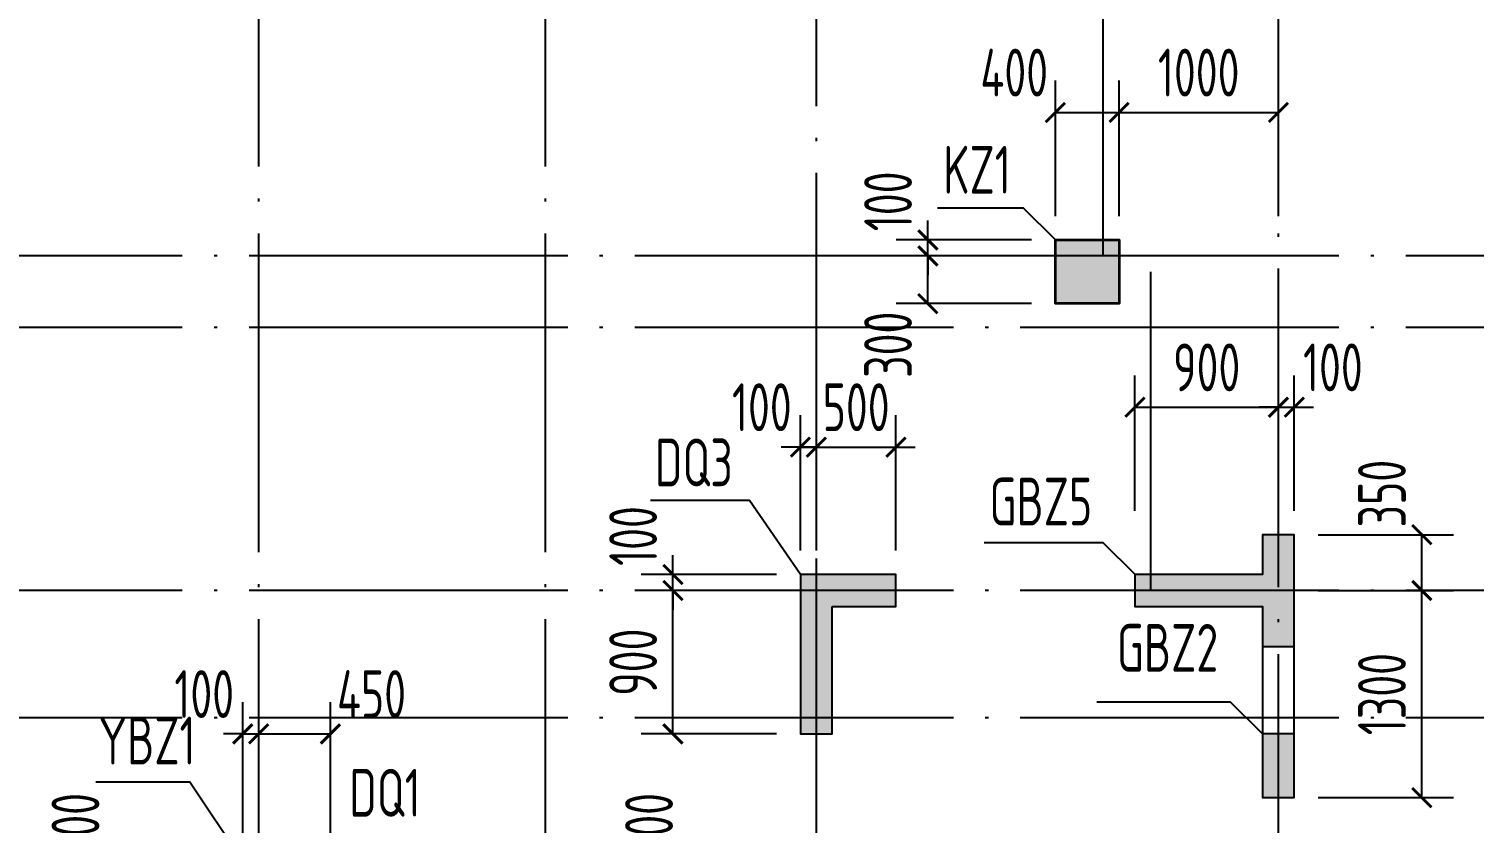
# Model space of a CAD drawing. Extents: x -812054 to 22247, y -644080 to 1003627.
# Drawn here: x -452758 to -443687, y -214638 to -209654 of the extents above; entities that cross this region are included whole.
import ezdxf
from ezdxf.enums import TextEntityAlignment as Align

# ---------------------------------------------------------------- set-up
doc = ezdxf.new("R2010")
doc.units = 0
doc.header["$LTSCALE"] = 1000
doc.linetypes.add('DOTE', pattern=[2.42, 2, -0.2, 0.02, -0.2])
doc.layers.get('0').update_dxf_attribs({"linetype": 'CONTINUOUS'})
doc.layers.get('DEFPOINTS').update_dxf_attribs({"linetype": 'CONTINUOUS'})
for name, color, linetype in [('A-DOTE', 10, 'DOTE'), ('COLU_DE_TEXT', 7, 'CONTINUOUS'), ('LABEL', 1, 'CONTINUOUS'), ('S-Q墙实线', 6, 'CONTINUOUS'), ('S-Q墙标注', 3, 'CONTINUOUS'), ('S-X详图填充', 252, 'CONTINUOUS'), ('S-X详图实线', 4, 'CONTINUOUS'), ('S-Z柱实线', 6, 'CONTINUOUS'), ('S-Z柱编号', 6, 'CONTINUOUS')]:
    doc.layers.add(name, color=color, linetype=linetype)
doc.styles.add('TSSD_REIN', font='tssdeng.shx', dxfattribs={"width": 0.7, "height": 300, "bigfont": 'tssdchn.shx'})
doc.styles.add('结构文字', font='zstxt.shx', dxfattribs={"width": 0.7, "bigfont": 'zshz.shx'})
doc.dimstyles.new('STRUCK', dxfattribs={"dimtxt": 400, "dimasz": 121, "dimexe": 200, "dimexo": 150, "dimgap": 115, "dimtad": 1, "dimdec": 0, "dimdsep": 46, "dimtxsty": '结构文字', "dimblk": 'ARCHTICK', "dimcen": 400, "dimclrd": 3, "dimclre": 3, "dimclrt": 7, "dimadec": 0, "dimazin": 0, "dimtfac": 1, "dimtdec": 0, "dimtix": 1, "dimtmove": 2, "dimatfit": 3, "dimldrblk": '_DIMX', "dimfxl": 1, "dimtolj": 1, "dimtzin": 0, "dimarcsym": 0})

# ---------------------------------------------------------------- blocks, each defined once
blk = doc.blocks.new('20210726.16350016')
at = {"layer": 'A-DOTE'}
for p, q in [((34300, 10900), (34300, 21100)), ((36100, 10900), (36100, 21100)), ((37800, 13700), (37800, 21100)), ((39600, 17600), (39600, 21100)), ((40700, 13100.3), (40700, 21100)), ((55600, 17600), (3600, 17600)), ((39900, 15500), (39900, 17600)), ((55600, 17150), (3600, 17150)), ((55600, 15500), (3600, 15500)), ((55600, 14700), (3600, 14700))]:
    blk.add_line(p, q, dxfattribs=at)
blk = doc.blocks.new('_ArchTick')
at = {"color": 0, "linetype": 'ByBlock', "const_width": 0.15}
blk.add_lwpolyline([(-0.5, -0.5), (0.5, 0.5)], dxfattribs=at)
blk = doc.blocks.new('*D1978')
at = {"layer": 'DEFPOINTS', "color": 0, "transparency": 16777216}
for p in [(-452215.3, -214878.3), (-451415.3, -214878.3), (-451415.3, -214978.3)]:
    blk.add_point(p, dxfattribs=at)
at = {"layer": 'S-Q墙标注', "color": 3, "lineweight": -2, "transparency": 16777216}
for p, q in [((-452215.3, -214878.3), (-452215.3, -214757.3)), ((-451565.3, -214878.3), (-452415.3, -214878.3)), ((-452215.3, -214978.3), (-452215.3, -214878.3)), ((-451565.3, -214978.3), (-452415.3, -214978.3)), ((-452215.3, -214978.3), (-452215.3, -215099.3))]:
    blk.add_line(p, q, dxfattribs=at)
at = {"layer": 'S-Q墙标注', "color": 3, "lineweight": -2, "transparency": 16777216, "xscale": 121, "yscale": 121, "zscale": 121}
for p, rotation in [((-452215.3, -214878.3), 270), ((-452215.3, -214978.3), 90)]:
    blk.add_blockref('_ArchTick', p, dxfattribs=dict(at, rotation=rotation))
at = {"layer": 'S-Q墙标注', "color": 7, "transparency": 16777216, "insert": (-452465.3, -214636.3), "char_height": 300, "attachment_point": 5, "rotation": 90, "style": 'TSSD_REIN'}
blk.add_mtext('\\A1;100', dxfattribs=at)
blk = doc.blocks.new('_DIMX')
blk.add_line((-150, 0), (150, 0))
at = {"const_width": 50}
blk.add_lwpolyline([(-70, -70), (70, 70)], dxfattribs=at)
blk = doc.blocks.new('*D1979')
at = {"layer": 'DEFPOINTS', "color": 0, "transparency": 16777216}
for p in [(-451315.3, -214078.3), (-451415.3, -214878.3), (-451315.3, -214878.3)]:
    blk.add_point(p, dxfattribs=at)
at = {"layer": 'S-Q墙标注', "color": 3, "lineweight": -2, "transparency": 16777216}
for p, q in [((-451415.3, -214728.3), (-451415.3, -213878.3)), ((-451315.3, -214728.3), (-451315.3, -213878.3)), ((-451415.3, -214078.3), (-451536.3, -214078.3)), ((-451415.3, -214078.3), (-451315.3, -214078.3)), ((-451315.3, -214078.3), (-451194.3, -214078.3))]:
    blk.add_line(p, q, dxfattribs=at)
at = {"layer": 'S-Q墙标注', "color": 3, "lineweight": -2, "transparency": 16777216, "xscale": 121, "yscale": 121, "zscale": 121}
blk.add_blockref('_ArchTick', (-451415.3, -214078.3), dxfattribs=at)
at = {"layer": 'S-Q墙标注', "color": 3, "lineweight": -2, "transparency": 16777216, "xscale": 121, "yscale": 121, "zscale": 121, "rotation": 180}
blk.add_blockref('_ArchTick', (-451315.3, -214078.3), dxfattribs=at)
at = {"layer": 'S-Q墙标注', "color": 7, "transparency": 16777216, "insert": (-451657.2, -213828.3), "char_height": 300, "attachment_point": 5, "style": 'TSSD_REIN'}
blk.add_mtext('\\A1;100', dxfattribs=at)
blk = doc.blocks.new('*D1980')
at = {"layer": 'DEFPOINTS', "color": 0, "transparency": 16777216}
for p in [(-450865.3, -214078.3), (-451315.3, -214878.3), (-450865.3, -214878.3)]:
    blk.add_point(p, dxfattribs=at)
at = {"layer": 'S-Q墙标注', "color": 3, "lineweight": -2, "transparency": 16777216}
for p, q in [((-451315.3, -214728.3), (-451315.3, -213878.3)), ((-450865.3, -214728.3), (-450865.3, -213878.3)), ((-451315.3, -214078.3), (-450865.3, -214078.3))]:
    blk.add_line(p, q, dxfattribs=at)
at = {"layer": 'S-Q墙标注', "color": 3, "lineweight": -2, "transparency": 16777216, "xscale": 121, "yscale": 121, "zscale": 121, "rotation": 180}
blk.add_blockref('_ArchTick', (-451315.3, -214078.3), dxfattribs=at)
at = {"layer": 'S-Q墙标注', "color": 3, "lineweight": -2, "transparency": 16777216, "xscale": 121, "yscale": 121, "zscale": 121}
blk.add_blockref('_ArchTick', (-450865.3, -214078.3), dxfattribs=at)
at = {"layer": 'S-Q墙标注', "color": 7, "transparency": 16777216, "insert": (-450607.2, -213828.3), "char_height": 300, "attachment_point": 5, "style": 'TSSD_REIN'}
blk.add_mtext('\\A1;450', dxfattribs=at)
blk = doc.blocks.new('*D1982')
at = {"layer": 'DEFPOINTS', "color": 0, "transparency": 16777216}
for p in [(-449415.3, -214878.3), (-448615.3, -214878.3), (-449415.3, -214978.3)]:
    blk.add_point(p, dxfattribs=at)
at = {"layer": 'S-Q墙标注', "color": 3, "lineweight": -2, "transparency": 16777216}
for p, q in [((-448615.3, -214878.3), (-448615.3, -214757.3)), ((-449265.3, -214878.3), (-448415.3, -214878.3)), ((-448615.3, -214978.3), (-448615.3, -214878.3)), ((-449265.3, -214978.3), (-448415.3, -214978.3)), ((-448615.3, -214978.3), (-448615.3, -215099.3))]:
    blk.add_line(p, q, dxfattribs=at)
at = {"layer": 'S-Q墙标注', "color": 3, "lineweight": -2, "transparency": 16777216, "xscale": 121, "yscale": 121, "zscale": 121}
for p, rotation in [((-448615.3, -214878.3), 270), ((-448615.3, -214978.3), 90)]:
    blk.add_blockref('_ArchTick', p, dxfattribs=dict(at, rotation=rotation))
at = {"layer": 'S-Q墙标注', "color": 7, "transparency": 16777216, "insert": (-448865.3, -214636.3), "char_height": 300, "attachment_point": 5, "rotation": 90, "style": 'TSSD_REIN'}
blk.add_mtext('\\A1;100', dxfattribs=at)
blk = doc.blocks.new('*D1986')
at = {"layer": 'DEFPOINTS', "color": 0, "transparency": 16777216}
for p in [(-444815.3, -215178), (-444015.3, -215178), (-444815.3, -215578)]:
    blk.add_point(p, dxfattribs=at)
at = {"layer": 'S-Q墙标注', "color": 3, "lineweight": -2, "transparency": 16777216}
for p, q in [((-444665.3, -215178), (-443815.3, -215178)), ((-444015.3, -215578), (-444015.3, -215178)), ((-444665.3, -215578), (-443815.3, -215578))]:
    blk.add_line(p, q, dxfattribs=at)
at = {"layer": 'S-Q墙标注', "color": 3, "lineweight": -2, "transparency": 16777216, "xscale": 121, "yscale": 121, "zscale": 121}
for p, rotation in [((-444015.3, -215178), 90), ((-444015.3, -215578), 270)]:
    blk.add_blockref('_ArchTick', p, dxfattribs=dict(at, rotation=rotation))
at = {"layer": 'S-Q墙标注', "color": 7, "transparency": 16777216, "insert": (-444265.3, -214919.9), "char_height": 300, "attachment_point": 5, "rotation": 90, "style": 'TSSD_REIN'}
blk.add_mtext('\\A1;400', dxfattribs=at)
blk = doc.blocks.new('*D1989')
at = {"layer": 'DEFPOINTS', "color": 0, "transparency": 16777216}
for p in [(-448715.3, -213178.3), (-447915.3, -213178.3), (-447915.3, -214078.3)]:
    blk.add_point(p, dxfattribs=at)
at = {"layer": 'S-Q墙标注', "color": 3, "lineweight": -2, "transparency": 16777216}
for p, q in [((-448065.3, -213178.3), (-448915.3, -213178.3)), ((-448715.3, -214078.3), (-448715.3, -213178.3)), ((-448065.3, -214078.3), (-448915.3, -214078.3))]:
    blk.add_line(p, q, dxfattribs=at)
at = {"layer": 'S-Q墙标注', "color": 3, "lineweight": -2, "transparency": 16777216, "xscale": 121, "yscale": 121, "zscale": 121}
for p, rotation in [((-448715.3, -213178.3), 90), ((-448715.3, -214078.3), 270)]:
    blk.add_blockref('_ArchTick', p, dxfattribs=dict(at, rotation=rotation))
at = {"layer": 'S-Q墙标注', "color": 7, "transparency": 16777216, "insert": (-448965.3, -213628.3), "char_height": 300, "attachment_point": 5, "rotation": 90, "style": 'TSSD_REIN'}
blk.add_mtext('\\A1;900', dxfattribs=at)
blk = doc.blocks.new('*D1990')
at = {"layer": 'DEFPOINTS', "color": 0, "transparency": 16777216}
for p in [(-448715.3, -213078.3), (-447915.3, -213078.3), (-447915.3, -213178.3)]:
    blk.add_point(p, dxfattribs=at)
at = {"layer": 'S-Q墙标注', "color": 3, "lineweight": -2, "transparency": 16777216}
for p, q in [((-448715.3, -213078.3), (-448715.3, -212957.3)), ((-448065.3, -213078.3), (-448915.3, -213078.3)), ((-448715.3, -213178.3), (-448715.3, -213078.3)), ((-448065.3, -213178.3), (-448915.3, -213178.3)), ((-448715.3, -213178.3), (-448715.3, -213299.3))]:
    blk.add_line(p, q, dxfattribs=at)
at = {"layer": 'S-Q墙标注', "color": 3, "lineweight": -2, "transparency": 16777216, "xscale": 121, "yscale": 121, "zscale": 121}
for p, rotation in [((-448715.3, -213078.3), 270), ((-448715.3, -213178.3), 90)]:
    blk.add_blockref('_ArchTick', p, dxfattribs=dict(at, rotation=rotation))
at = {"layer": 'S-Q墙标注', "color": 7, "transparency": 16777216, "insert": (-448965.3, -212836.3), "char_height": 300, "attachment_point": 5, "rotation": 90, "style": 'TSSD_REIN'}
blk.add_mtext('\\A1;100', dxfattribs=at)
blk = doc.blocks.new('*D1991')
at = {"layer": 'DEFPOINTS', "color": 0, "transparency": 16777216}
for p in [(-447815.3, -212278.3), (-447915.3, -213078.3), (-447815.3, -213078.3)]:
    blk.add_point(p, dxfattribs=at)
at = {"layer": 'S-Q墙标注', "color": 3, "lineweight": -2, "transparency": 16777216}
for p, q in [((-447915.3, -212928.3), (-447915.3, -212078.3)), ((-447815.3, -212928.3), (-447815.3, -212078.3)), ((-447915.3, -212278.3), (-448036.3, -212278.3)), ((-447915.3, -212278.3), (-447815.3, -212278.3)), ((-447815.3, -212278.3), (-447694.3, -212278.3))]:
    blk.add_line(p, q, dxfattribs=at)
at = {"layer": 'S-Q墙标注', "color": 3, "lineweight": -2, "transparency": 16777216, "xscale": 121, "yscale": 121, "zscale": 121}
blk.add_blockref('_ArchTick', (-447915.3, -212278.3), dxfattribs=at)
at = {"layer": 'S-Q墙标注', "color": 3, "lineweight": -2, "transparency": 16777216, "xscale": 121, "yscale": 121, "zscale": 121, "rotation": 180}
blk.add_blockref('_ArchTick', (-447815.3, -212278.3), dxfattribs=at)
at = {"layer": 'S-Q墙标注', "color": 7, "transparency": 16777216, "insert": (-448157.2, -212028.3), "char_height": 300, "attachment_point": 5, "style": 'TSSD_REIN'}
blk.add_mtext('\\A1;100', dxfattribs=at)
blk = doc.blocks.new('*D1992')
at = {"layer": 'DEFPOINTS', "color": 0, "transparency": 16777216}
for p in [(-447315.4, -212278.3), (-447815.3, -213078.3), (-447315.4, -213078.3)]:
    blk.add_point(p, dxfattribs=at)
at = {"layer": 'S-Q墙标注', "color": 3, "lineweight": -2, "transparency": 16777216}
for p, q in [((-447815.3, -212928.3), (-447815.3, -212078.3)), ((-447315.4, -212928.3), (-447315.4, -212078.3)), ((-447815.3, -212278.3), (-447936.3, -212278.3)), ((-447815.3, -212278.3), (-447315.4, -212278.3)), ((-447315.4, -212278.3), (-447194.4, -212278.3))]:
    blk.add_line(p, q, dxfattribs=at)
at = {"layer": 'S-Q墙标注', "color": 3, "lineweight": -2, "transparency": 16777216, "xscale": 121, "yscale": 121, "zscale": 121}
blk.add_blockref('_ArchTick', (-447815.3, -212278.3), dxfattribs=at)
at = {"layer": 'S-Q墙标注', "color": 3, "lineweight": -2, "transparency": 16777216, "xscale": 121, "yscale": 121, "zscale": 121, "rotation": 180}
blk.add_blockref('_ArchTick', (-447315.4, -212278.3), dxfattribs=at)
at = {"layer": 'S-Q墙标注', "color": 7, "transparency": 16777216, "insert": (-447565.4, -212028.3), "char_height": 300, "attachment_point": 5, "style": 'TSSD_REIN'}
blk.add_mtext('\\A1;500', dxfattribs=at)
blk = doc.blocks.new('*D2336')
at = {"layer": 'DEFPOINTS', "color": 0, "transparency": 16777216}
for p in [(-447115.3, -210978.3), (-446315.3, -210978.3), (-446315.3, -211078.3)]:
    blk.add_point(p, dxfattribs=at)
at = {"layer": 'S-Q墙标注', "color": 3, "lineweight": -2, "transparency": 16777216}
for p, q in [((-447115.3, -210978.3), (-447115.3, -210857.3)), ((-446465.3, -210978.3), (-447315.3, -210978.3)), ((-447115.3, -211078.3), (-447115.3, -210978.3)), ((-446465.3, -211078.3), (-447315.3, -211078.3)), ((-447115.3, -211078.3), (-447115.3, -211199.3))]:
    blk.add_line(p, q, dxfattribs=at)
at = {"layer": 'S-Q墙标注', "color": 3, "lineweight": -2, "transparency": 16777216, "xscale": 121, "yscale": 121, "zscale": 121}
for p, rotation in [((-447115.3, -210978.3), 270), ((-447115.3, -211078.3), 90)]:
    blk.add_blockref('_ArchTick', p, dxfattribs=dict(at, rotation=rotation))
at = {"layer": 'S-Q墙标注', "color": 7, "transparency": 16777216, "insert": (-447365.3, -210736.3), "char_height": 300, "attachment_point": 5, "rotation": 90, "style": 'TSSD_REIN'}
blk.add_mtext('\\A1;100', dxfattribs=at)
blk = doc.blocks.new('*D2339')
at = {"layer": 'DEFPOINTS', "color": 0, "transparency": 16777216}
for p in [(-447115.3, -211078.3), (-446315.3, -211078.3), (-446315.3, -211378.3)]:
    blk.add_point(p, dxfattribs=at)
at = {"layer": 'S-Q墙标注', "color": 3, "lineweight": -2, "transparency": 16777216}
for p, q in [((-446465.3, -211078.3), (-447315.3, -211078.3)), ((-447115.3, -211378.3), (-447115.3, -211078.3)), ((-446465.3, -211378.3), (-447315.3, -211378.3))]:
    blk.add_line(p, q, dxfattribs=at)
at = {"layer": 'S-Q墙标注', "color": 3, "lineweight": -2, "transparency": 16777216, "xscale": 121, "yscale": 121, "zscale": 121}
for p, rotation in [((-447115.3, -211078.3), 90), ((-447115.3, -211378.3), 270)]:
    blk.add_blockref('_ArchTick', p, dxfattribs=dict(at, rotation=rotation))
at = {"layer": 'S-Q墙标注', "color": 7, "transparency": 16777216, "insert": (-447365.3, -211636.3), "char_height": 300, "attachment_point": 5, "rotation": 90, "style": 'TSSD_REIN'}
blk.add_mtext('\\A1;300', dxfattribs=at)
blk = doc.blocks.new('*D2340')
at = {"layer": 'DEFPOINTS', "color": 0, "transparency": 16777216}
for p in [(-445915.3, -210178.3), (-446315.3, -210978.3), (-445915.3, -210978.3)]:
    blk.add_point(p, dxfattribs=at)
at = {"layer": 'S-Q墙标注', "color": 3, "lineweight": -2, "transparency": 16777216}
for p, q in [((-446315.3, -210828.3), (-446315.3, -209978.3)), ((-445915.3, -210828.3), (-445915.3, -209978.3)), ((-446315.3, -210178.3), (-445915.3, -210178.3))]:
    blk.add_line(p, q, dxfattribs=at)
at = {"layer": 'S-Q墙标注', "color": 3, "lineweight": -2, "transparency": 16777216, "xscale": 121, "yscale": 121, "zscale": 121, "rotation": 180}
blk.add_blockref('_ArchTick', (-446315.3, -210178.3), dxfattribs=at)
at = {"layer": 'S-Q墙标注', "color": 3, "lineweight": -2, "transparency": 16777216, "xscale": 121, "yscale": 121, "zscale": 121}
blk.add_blockref('_ArchTick', (-445915.3, -210178.3), dxfattribs=at)
at = {"layer": 'S-Q墙标注', "color": 7, "transparency": 16777216, "insert": (-446573.4, -209928.3), "char_height": 300, "attachment_point": 5, "style": 'TSSD_REIN'}
blk.add_mtext('\\A1;400', dxfattribs=at)
blk = doc.blocks.new('*D2342')
at = {"layer": 'DEFPOINTS', "color": 0, "transparency": 16777216}
for p in [(-444915.3, -210178.3), (-445915.3, -210978.3), (-444915.3, -210978.3)]:
    blk.add_point(p, dxfattribs=at)
at = {"layer": 'S-Q墙标注', "color": 3, "lineweight": -2, "transparency": 16777216}
for p, q in [((-445915.3, -210828.3), (-445915.3, -209978.3)), ((-444915.3, -210828.3), (-444915.3, -209978.3)), ((-445915.3, -210178.3), (-444915.3, -210178.3))]:
    blk.add_line(p, q, dxfattribs=at)
at = {"layer": 'S-Q墙标注', "color": 3, "lineweight": -2, "transparency": 16777216, "xscale": 121, "yscale": 121, "zscale": 121, "rotation": 180}
blk.add_blockref('_ArchTick', (-445915.3, -210178.3), dxfattribs=at)
at = {"layer": 'S-Q墙标注', "color": 3, "lineweight": -2, "transparency": 16777216, "xscale": 121, "yscale": 121, "zscale": 121}
blk.add_blockref('_ArchTick', (-444915.3, -210178.3), dxfattribs=at)
at = {"layer": 'S-Q墙标注', "color": 7, "transparency": 16777216, "insert": (-445415.3, -209928.3), "char_height": 300, "attachment_point": 5, "style": 'TSSD_REIN'}
blk.add_mtext('\\A1;1000', dxfattribs=at)
blk = doc.blocks.new('*D2366')
at = {"layer": 'DEFPOINTS', "color": 0, "transparency": 16777216}
for p in [(-444815.3, -213178.3), (-444015.3, -213178.3), (-444815.3, -214478.3)]:
    blk.add_point(p, dxfattribs=at)
at = {"layer": 'S-Q墙标注', "color": 3, "lineweight": -2, "transparency": 16777216}
for p, q in [((-444665.3, -213178.3), (-443815.3, -213178.3)), ((-444015.3, -214478.3), (-444015.3, -213178.3)), ((-444665.3, -214478.3), (-443815.3, -214478.3))]:
    blk.add_line(p, q, dxfattribs=at)
at = {"layer": 'S-Q墙标注', "color": 3, "lineweight": -2, "transparency": 16777216, "xscale": 121, "yscale": 121, "zscale": 121}
for p, rotation in [((-444015.3, -213178.3), 90), ((-444015.3, -214478.3), 270)]:
    blk.add_blockref('_ArchTick', p, dxfattribs=dict(at, rotation=rotation))
at = {"layer": 'S-Q墙标注', "color": 7, "transparency": 16777216, "insert": (-444265.3, -213828.3), "char_height": 300, "attachment_point": 5, "rotation": 90, "style": 'TSSD_REIN'}
blk.add_mtext('\\A1;1300', dxfattribs=at)
blk = doc.blocks.new('*D2367')
at = {"layer": 'DEFPOINTS', "color": 0, "transparency": 16777216}
for p in [(-444815.3, -212828.3), (-444015.3, -212828.3), (-444815.3, -213178.3)]:
    blk.add_point(p, dxfattribs=at)
at = {"layer": 'S-Q墙标注', "color": 3, "lineweight": -2, "transparency": 16777216}
for p, q in [((-444665.3, -212828.3), (-443815.3, -212828.3)), ((-444015.3, -213178.3), (-444015.3, -212828.3)), ((-444665.3, -213178.3), (-443815.3, -213178.3))]:
    blk.add_line(p, q, dxfattribs=at)
at = {"layer": 'S-Q墙标注', "color": 3, "lineweight": -2, "transparency": 16777216, "xscale": 121, "yscale": 121, "zscale": 121}
for p, rotation in [((-444015.3, -212828.3), 90), ((-444015.3, -213178.3), 270)]:
    blk.add_blockref('_ArchTick', p, dxfattribs=dict(at, rotation=rotation))
at = {"layer": 'S-Q墙标注', "color": 7, "transparency": 16777216, "insert": (-444265.3, -212570.2), "char_height": 300, "attachment_point": 5, "rotation": 90, "style": 'TSSD_REIN'}
blk.add_mtext('\\A1;350', dxfattribs=at)
blk = doc.blocks.new('*D2368')
at = {"layer": 'DEFPOINTS', "color": 0, "transparency": 16777216}
for p in [(-444915.3, -212028.3), (-445815.4, -212828.3), (-444915.3, -212828.3)]:
    blk.add_point(p, dxfattribs=at)
at = {"layer": 'S-Q墙标注', "color": 3, "lineweight": -2, "transparency": 16777216}
for p, q in [((-445815.4, -212678.3), (-445815.4, -211828.3)), ((-444915.3, -212678.3), (-444915.3, -211828.3)), ((-445815.4, -212028.3), (-444915.3, -212028.3))]:
    blk.add_line(p, q, dxfattribs=at)
at = {"layer": 'S-Q墙标注', "color": 3, "lineweight": -2, "transparency": 16777216, "xscale": 121, "yscale": 121, "zscale": 121, "rotation": 180}
blk.add_blockref('_ArchTick', (-445815.4, -212028.3), dxfattribs=at)
at = {"layer": 'S-Q墙标注', "color": 3, "lineweight": -2, "transparency": 16777216, "xscale": 121, "yscale": 121, "zscale": 121}
blk.add_blockref('_ArchTick', (-444915.3, -212028.3), dxfattribs=at)
at = {"layer": 'S-Q墙标注', "color": 7, "transparency": 16777216, "insert": (-445365.4, -211778.3), "char_height": 300, "attachment_point": 5, "style": 'TSSD_REIN'}
blk.add_mtext('\\A1;900', dxfattribs=at)
blk = doc.blocks.new('*D2369')
at = {"layer": 'DEFPOINTS', "color": 0, "transparency": 16777216}
for p in [(-444815.3, -212028.3), (-444915.3, -212828.3), (-444815.3, -212828.3)]:
    blk.add_point(p, dxfattribs=at)
at = {"layer": 'S-Q墙标注', "color": 3, "lineweight": -2, "transparency": 16777216}
for p, q in [((-444915.3, -212678.3), (-444915.3, -211828.3)), ((-444815.3, -212678.3), (-444815.3, -211828.3)), ((-444915.3, -212028.3), (-445036.3, -212028.3)), ((-444915.3, -212028.3), (-444815.3, -212028.3)), ((-444815.3, -212028.3), (-444694.3, -212028.3))]:
    blk.add_line(p, q, dxfattribs=at)
at = {"layer": 'S-Q墙标注', "color": 3, "lineweight": -2, "transparency": 16777216, "xscale": 121, "yscale": 121, "zscale": 121}
blk.add_blockref('_ArchTick', (-444915.3, -212028.3), dxfattribs=at)
at = {"layer": 'S-Q墙标注', "color": 3, "lineweight": -2, "transparency": 16777216, "xscale": 121, "yscale": 121, "zscale": 121, "rotation": 180}
blk.add_blockref('_ArchTick', (-444815.3, -212028.3), dxfattribs=at)
at = {"layer": 'S-Q墙标注', "color": 7, "transparency": 16777216, "insert": (-444573.4, -211778.3), "char_height": 300, "attachment_point": 5, "style": 'TSSD_REIN'}
blk.add_mtext('\\A1;100', dxfattribs=at)

msp = doc.modelspace()

# ---------------------------------------------------------------- hatches: boundary and pattern name
at = {"layer": 'S-X详图填充'}
h = msp.add_hatch(color=256, dxfattribs=at)
h.dxf.hatch_style = 1
h.paths.add_polyline_path([(-446315.32, -210978.26), (-445915.32, -210978.26), (-445915.32, -211378.26), (-446315.32, -211378.26)])
h = msp.add_hatch(color=256, dxfattribs=at)
h.dxf.hatch_style = 1
h.paths.add_polyline_path([(-445015.32, -213528.72), (-444815.32, -213528.72), (-444815.32, -212828.26), (-445015.32, -212828.26), (-445015.32, -213078.26), (-445815.45, -213078.26), (-445815.45, -213278.26), (-445015.32, -213278.26)])
h = msp.add_hatch(color=256, dxfattribs=at)
h.dxf.hatch_style = 1
h.paths.add_polyline_path([(-447715.32, -213278.26), (-447315.41, -213278.26), (-447315.41, -213078.26), (-447915.32, -213078.26), (-447915.32, -214078.26), (-447715.32, -214078.26)])
h = msp.add_hatch(color=256, dxfattribs=at)
h.dxf.hatch_style = 1
h.paths.add_polyline_path([(-444815.32, -214078.26), (-445015.32, -214078.26), (-445015.32, -214478.26), (-444815.32, -214478.26)])

# ---------------------------------------------------------------- linework, layer by layer
at = {"layer": 'LABEL'}
msp.add_lwpolyline([(-446315.32, -210978.26), (-446515.32, -210778.26), (-447054.27, -210778.26)], dxfattribs=at)
at = {"layer": 'S-Q墙实线'}
msp.add_lwpolyline([(-444815.32, -213178.26), (-444815.32, -212828.26), (-445015.32, -212828.26), (-445015.32, -213078.26), (-445815.45, -213078.26), (-445815.45, -213278.26), (-445015.32, -213278.26), (-445015.32, -214478.26), (-444815.32, -214478.26), (-444815.32, -213178.26)], dxfattribs=at)
msp.add_lwpolyline([(-447715.32, -213278.26), (-447315.41, -213278.26), (-447315.41, -213078.26), (-447915.32, -213078.26), (-447915.32, -214078.26), (-447715.32, -214078.26)], close=True, dxfattribs=at)
at = {"layer": 'S-X详图实线'}
for points in [[(-446315.32, -210978.26), (-445915.32, -210978.26), (-445915.32, -211378.26), (-446315.32, -211378.26), (-446315.32, -210978.26)], [(-445015.32, -213528.72), (-444815.32, -213528.72), (-444815.32, -212828.26), (-445015.32, -212828.26), (-445015.32, -213078.26), (-445815.45, -213078.26), (-445815.45, -213278.26), (-445015.32, -213278.26), (-445015.32, -213278.26)], [(-447715.32, -213278.26), (-447315.41, -213278.26), (-447315.41, -213078.26), (-447915.32, -213078.26), (-447915.32, -214078.26), (-447715.32, -214078.26), (-447715.32, -213278.26)], [(-444815.32, -214078.26), (-445015.32, -214078.26), (-445015.32, -214478.26), (-444815.32, -214478.26), (-444815.32, -214078.26)]]:
    msp.add_lwpolyline(points, close=True, dxfattribs=at)
at = {"layer": 'S-Z柱实线', "lineweight": 35}
msp.add_lwpolyline([(-446315.32, -210978.26), (-445915.32, -210978.26), (-445915.32, -211378.26), (-446315.32, -211378.26)], close=True, dxfattribs=at)
at = {"layer": 'S-Z柱编号', "color": 7}
for points in [[(-447915.32, -213078.26), (-448235.03, -212613.19), (-448855.82, -212613.19)], [(-445814.99, -213078.26), (-446014.99, -212878.26), (-446761.07, -212878.26)], [(-445015.32, -214078.26), (-445215.32, -213878.26), (-446055.32, -213878.26)], [(-451415.31, -214878.26), (-451747.75, -214381.63), (-452337.59, -214381.63)]]:
    msp.add_lwpolyline(points, dxfattribs=at)

# ---------------------------------------------------------------- block references
at = {"layer": 'A-DOTE'}
msp.add_blockref('20210726.16350016', (-485615.32, -228678.31), dxfattribs=at)

# ---------------------------------------------------------------- texts
at = {"layer": 'COLU_DE_TEXT', "style": 'TSSD_REIN', "width": 0.7}
msp.add_text('KZ1', height=300, dxfattribs=at).set_placement((-447019.17, -210778.26), align=Align.BOTTOM_LEFT)
at = {"layer": 'S-Z柱编号', "color": 7, "style": 'TSSD_REIN', "width": 0.7}
for s, p in [('DQ3', (-448828.07, -212614.64)), ('GBZ5', (-446728.84, -212860.19)), ('GBZ2', (-445929.17, -213778.26)), ('YBZ1', (-452321.08, -214360.08)), ('DQ1', (-450746.32, -214687.52))]:
    msp.add_text(s, height=300, dxfattribs=at).set_placement(p, align=Align.BOTTOM_LEFT)

# ---------------------------------------------------------------- dimensions: what is measured, and where the dimension line sits
at = {"layer": 'S-Q墙标注'}
for base, p1, p2, picture, middle in [((-445915.32, -210178.26), (-446315.32, -210978.26), (-445915.32, -210978.26), '*D2340', (-446573.4, -209928.26)), ((-444815.32, -212028.26), (-444915.33, -212828.26), (-444815.32, -212828.26), '*D2369', (-444573.4, -211778.26)), ((-447815.32, -212278.26), (-447915.32, -213078.26), (-447815.32, -213078.26), '*D1991', (-448157.25, -212028.26)), ((-451315.32, -214078.26), (-451415.31, -214878.26), (-451315.32, -214878.26), '*D1979', (-451657.23, -213828.26)), ((-450865.31, -214078.26), (-451315.32, -214878.26), (-450865.31, -214878.26), '*D1980', (-450607.23, -213828.26))]:
    dim = msp.add_linear_dim(base=base, p1=p1, p2=p2, dimstyle='STRUCK', override={"dimtxt": 300, "dimgap": 100, "dimtxsty": 'TSSD_REIN'}, dxfattribs=at)
    dim.commit()
    dim.dimension.update_dxf_attribs({"geometry": picture, "text_midpoint": middle, "dimtype": 160})
for base, p1, p2, picture, middle in [((-444915.32, -210178.26), (-445915.32, -210978.26), (-444915.32, -210978.26), '*D2342', (-445415.32, -209928.26)), ((-444915.33, -212028.26), (-445815.45, -212828.26), (-444915.33, -212828.26), '*D2368', (-445365.39, -211778.26)), ((-447315.41, -212278.26), (-447815.32, -213078.26), (-447315.41, -213078.26), '*D1992', (-447565.36, -212028.26))]:
    dim = msp.add_linear_dim(base=base, p1=p1, p2=p2, dimstyle='STRUCK', override={"dimtxt": 300, "dimgap": 100, "dimtxsty": 'TSSD_REIN'}, dxfattribs=at)
    dim.commit()
    dim.dimension.update_dxf_attribs({"geometry": picture, "text_midpoint": middle})
for base, p1, p2, picture, middle in [((-447115.32, -210978.26), (-446315.32, -211078.26), (-446315.32, -210978.26), '*D2336', (-447365.32, -210736.34)), ((-447115.32, -211078.26), (-446315.32, -211378.26), (-446315.32, -211078.26), '*D2339', (-447365.32, -211636.34)), ((-444015.32, -212828.26), (-444815.32, -213178.26), (-444815.32, -212828.26), '*D2367', (-444265.32, -212570.18)), ((-448715.32, -213078.26), (-447915.32, -213178.26), (-447915.32, -213078.26), '*D1990', (-448965.32, -212836.34)), ((-452215.31, -214878.26), (-451415.31, -214978.26), (-451415.31, -214878.26), '*D1978', (-452465.31, -214636.34)), ((-448615.31, -214878.26), (-449415.31, -214978.26), (-449415.31, -214878.26), '*D1982', (-448865.31, -214636.34)), ((-444015.32, -215177.99), (-444815.32, -215577.99), (-444815.32, -215177.99), '*D1986', (-444265.32, -214919.91))]:
    dim = msp.add_linear_dim(base=base, p1=p1, p2=p2, angle=90, dimstyle='STRUCK', override={"dimtxt": 300, "dimgap": 100, "dimtxsty": 'TSSD_REIN'}, dxfattribs=at)
    dim.commit()
    dim.dimension.update_dxf_attribs({"geometry": picture, "text_midpoint": middle, "dimtype": 160})
for base, p1, p2, picture, middle in [((-448715.32, -213178.26), (-447915.32, -214078.26), (-447915.32, -213178.26), '*D1989', (-448965.32, -213628.26)), ((-444015.32, -213178.26), (-444815.32, -214478.26), (-444815.32, -213178.26), '*D2366', (-444265.32, -213828.26))]:
    dim = msp.add_linear_dim(base=base, p1=p1, p2=p2, angle=90, dimstyle='STRUCK', override={"dimtxt": 300, "dimgap": 100, "dimtxsty": 'TSSD_REIN'}, dxfattribs=at)
    dim.commit()
    dim.dimension.update_dxf_attribs({"geometry": picture, "text_midpoint": middle})

doc.saveas('drawing.dxf')
